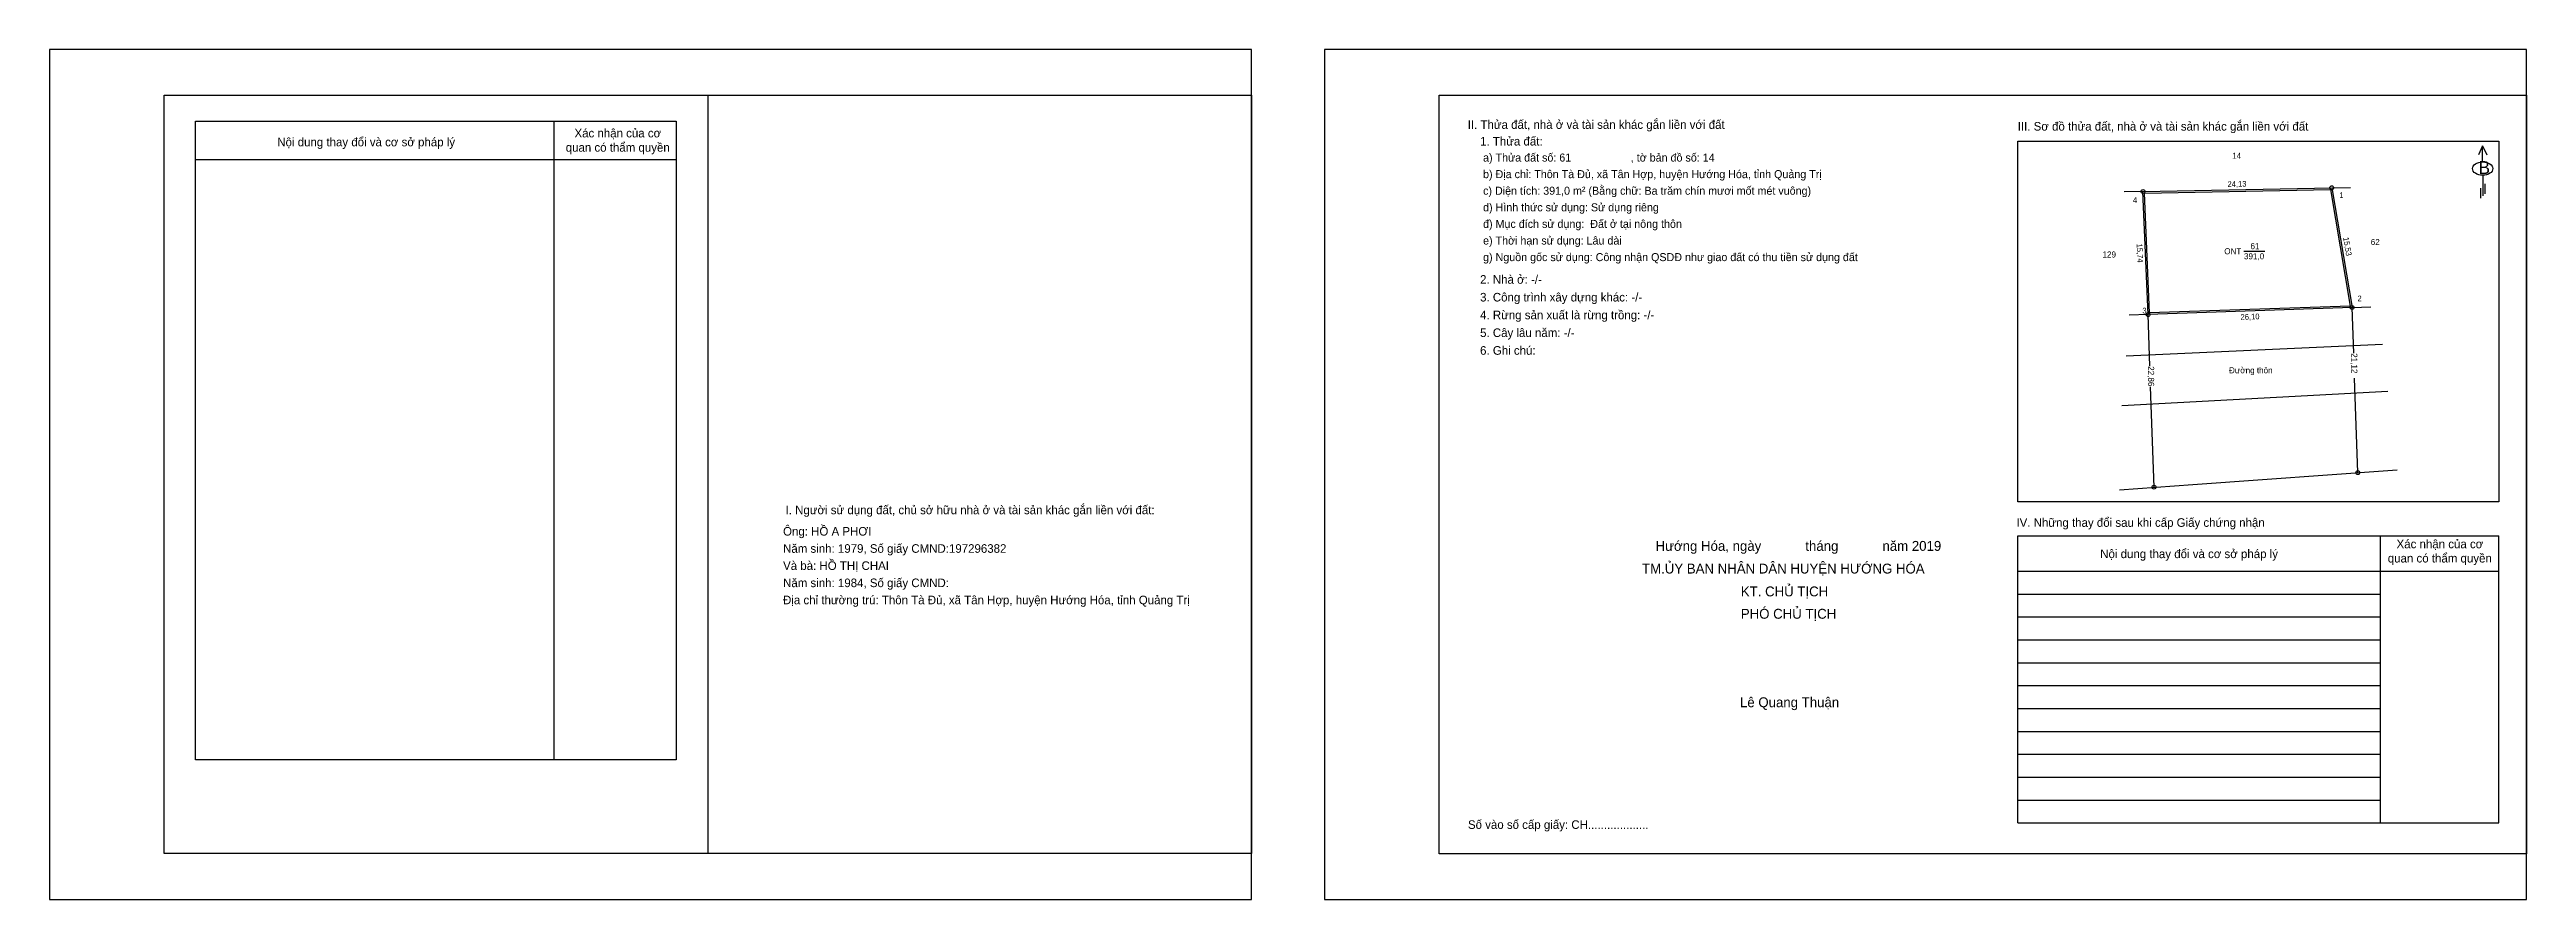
# Model space of a CAD drawing. Extents: x 553542 to 553858, y 1840375 to 1840483.
import ezdxf

# ---------------------------------------------------------------- set-up
doc = ezdxf.new("R2010")
doc.units = 0
for name, color, linetype in [('CanhThua', 7, 'Continuous'), ('ChieuDaiCanhThua', 7, 'Continuous'), ('Khung', 7, 'Continuous'), ('KhungInTrang1', 7, 'Continuous'), ('KhungInTrang2', 7, 'Continuous'), ('Level 1', 7, 'Continuous'), ('Level 2', 7, 'Continuous'), ('Level 22', 7, 'Continuous'), ('Level 23', 7, 'Continuous'), ('MocDinhThua', 7, 'Continuous'), ('NhanDiaChinhThua', 7, 'Continuous'), ('NhanTuCan', 7, 'Continuous'), ('ON', 7, 'Continuous'), ('RauThua', 7, 'Continuous'), ('SoHieuDinhThua', 7, 'Continuous'), ('Template', 7, 'Continuous'), ('ThongTin', 7, 'Continuous')]:
    doc.layers.add(name, color=color, linetype=linetype)

msp = doc.modelspace()

# ---------------------------------------------------------------- linework, layer by layer
at = {"layer": 'CanhThua'}
for p, q in [((553809.18, 1840465.07), (553833.31, 1840465.55)), ((553833.31, 1840465.55), (553835.91, 1840450.24)), ((553809.83, 1840449.34), (553809.18, 1840465.07)), ((553835.91, 1840450.24), (553809.83, 1840449.34))]:
    msp.add_line(p, q, dxfattribs=at)
at = {"layer": 'Khung'}
for p, q in [((553719.18, 1840477.37), (553858.21, 1840477.37)), ((553719.18, 1840380.41), (553719.18, 1840477.37)), ((553793.19, 1840425.38), (553793.19, 1840471.52)), ((553793.19, 1840471.52), (553854.66, 1840471.52)), ((553854.66, 1840471.52), (553854.66, 1840425.38)), ((553854.66, 1840425.38), (553793.19, 1840425.38))]:
    msp.add_line(p, q, dxfattribs=at)
msp.add_lwpolyline([(553695.18, 1840380.42), (553556.15, 1840380.42), (553556.15, 1840477.37), (553695.18, 1840477.37)], close=True, dxfattribs=at)
for points in [[(553625.66, 1840477.37), (553625.66, 1840380.42)], [(553858.21, 1840477.37), (553858.21, 1840380.41), (553719.18, 1840380.41)]]:
    msp.add_lwpolyline(points, dxfattribs=at)
at = {"layer": 'KhungInTrang1'}
msp.add_lwpolyline([(553541.51, 1840483.22), (553541.51, 1840374.56), (553695.18, 1840374.56), (553695.18, 1840483.22)], close=True, dxfattribs=at)
at = {"layer": 'KhungInTrang2'}
msp.add_lwpolyline([(553704.54, 1840483.22), (553704.54, 1840374.56), (553858.21, 1840374.56), (553858.21, 1840483.22)], close=True, dxfattribs=at)
at = {"layer": 'Level 1'}
for p, q in [((553836.12, 1840444.4), (553835.92, 1840450.24)), ((553810.06, 1840442.74), (553809.83, 1840449.34)), ((553810.59, 1840427.27), (553810.15, 1840440.08)), ((553836.65, 1840429.13), (553836.23, 1840441.21))]:
    msp.add_line(p, q, dxfattribs=at)
at = {"layer": 'Level 2'}
msp.add_lwpolyline([(553835.67, 1840450.43), (553810.02, 1840449.55), (553809.39, 1840464.87), (553833.14, 1840465.35)], close=True, dxfattribs=at)
at = {"layer": 'Level 22'}
for points in [[(553807.02, 1840444.07), (553839.81, 1840445.57)], [(553806.46, 1840437.71), (553840.5, 1840439.55)]]:
    msp.add_lwpolyline(points, dxfattribs=at)
at = {"layer": 'Level 23'}
msp.add_line((553815.54, 1840427.62), (553841.69, 1840429.49), dxfattribs=at)
msp.add_lwpolyline([(553806.16, 1840426.95), (553815.54, 1840427.62)], dxfattribs=at)
at = {"layer": 'MocDinhThua'}
for centre in [(553809.18, 1840465.07), (553833.31, 1840465.55), (553809.83, 1840449.34), (553835.91, 1840450.24), (553810.59, 1840427.27), (553836.65, 1840429.13)]:
    msp.add_circle(centre, 0.25, dxfattribs=at)
at = {"layer": 'NhanDiaChinhThua'}
msp.add_line((553822.09, 1840457.44), (553824.75, 1840457.44), dxfattribs=at)
at = {"layer": 'ON'}
for p, q in [((553560.17, 1840474.07), (553621.64, 1840474.07)), ((553560.17, 1840392.41), (553560.17, 1840474.07)), ((553621.64, 1840474.07), (553621.64, 1840392.41)), ((553560.17, 1840469.18), (553621.64, 1840469.18)), ((553793.19, 1840421.05), (553854.66, 1840421.05)), ((553839.49, 1840421.05), (553839.49, 1840384.35)), ((553793.19, 1840416.53), (553854.66, 1840416.53)), ((553793.19, 1840413.61), (553839.49, 1840413.61)), ((553793.19, 1840410.68), (553839.49, 1840410.68)), ((553793.19, 1840407.75), (553839.49, 1840407.75)), ((553793.19, 1840404.83), (553839.49, 1840404.83)), ((553793.19, 1840401.9), (553839.49, 1840401.9)), ((553793.19, 1840398.97), (553839.49, 1840398.97)), ((553793.19, 1840396.04), (553839.49, 1840396.04)), ((553793.19, 1840393.12), (553839.49, 1840393.12)), ((553793.19, 1840390.19), (553839.49, 1840390.19)), ((553793.19, 1840387.26), (553839.49, 1840387.26))]:
    msp.add_line(p, q, dxfattribs=at)
for points in [[(553606.01, 1840474.07), (553606.01, 1840392.41)], [(553793.19, 1840384.35), (553793.19, 1840421.05)], [(553854.66, 1840384.35), (553854.66, 1840421.05)], [(553621.64, 1840392.41), (553560.17, 1840392.41)]]:
    msp.add_lwpolyline(points, dxfattribs=at)
at = {"layer": 'RauThua'}
for p, q in [((553833.31, 1840465.55), (553835.73, 1840465.6)), ((553809.18, 1840465.07), (553806.76, 1840465.02)), ((553835.91, 1840450.24), (553838.33, 1840450.32)), ((553809.83, 1840449.34), (553807.41, 1840449.26))]:
    msp.add_line(p, q, dxfattribs=at)
at = {"layer": 'Template'}
for p, q in [((553852.6, 1840470.93), (553852.06, 1840469.77)), ((553852.6, 1840468.86), (553852.6, 1840470.93)), ((553852.6, 1840470.93), (553853.13, 1840469.77)), ((553852.33, 1840465.51), (553852.33, 1840464.24)), ((553852.61, 1840467.15), (553852.61, 1840464.54)), ((553852.9, 1840466.06), (553852.9, 1840464.78)), ((553793.19, 1840384.35), (553854.66, 1840384.35))]:
    msp.add_line(p, q, dxfattribs=at)
msp.add_ellipse((553852.61, 1840468), major_axis=(1.3, 0), ratio=0.655849, dxfattribs=at)

# ---------------------------------------------------------------- texts
at = {"layer": 'ChieuDaiCanhThua'}
for s, rotation, p in [('24,13', 1.1396, (553819.99, 1840465.65)), ('15,53', 279.6382, (553834.76, 1840459.18)), ('15,74', 272.3662, (553808.37, 1840458.4)), ('26,10', 1.9764, (553821.66, 1840448.66))]:
    msp.add_text(s, height=0.726, rotation=rotation, dxfattribs=at).set_placement(p)
at = {"layer": 'NhanDiaChinhThua'}
for s, p in [('ONT', (553819.57, 1840457.05)), ('391,0', (553822.09, 1840456.41)), ('61', (553822.92, 1840457.7))]:
    msp.add_text(s, height=0.774, dxfattribs=at).set_placement(p)
at = {"layer": 'NhanTuCan'}
for s, p in [('14', (553820.58, 1840469.25)), ('62', (553838.3, 1840458.23)), ('129', (553804, 1840456.63)), ('Đường thôn', (553820.18, 1840441.83))]:
    msp.add_text(s, height=0.774, dxfattribs=at).set_placement(p)
for s, p in [('21,12', (553835.82, 1840444.4)), ('22,86', (553809.83, 1840442.74))]:
    msp.add_text(s, height=0.774, rotation=270, dxfattribs=at).set_placement(p)
at = {"layer": 'ON'}
for s, height, p in [('Nội dung thay đổi và cơ sở pháp lý', 1.0976, (553570.63, 1840470.85)), ('Xác nhận của cơ ', 1.0976, (553608.63, 1840471.99)), ('quan có thẩm quyền', 1.0976, (553607.51, 1840470.16)), ('I. Người sử dụng đất, chủ sở hữu nhà ở và tài sản khác gắn liền với đất:', 1.0976, (553635.62, 1840423.81)), ('IV. Những thay đổi sau khi cấp Giấy chứng nhận', 1.0976, (553793, 1840422.2)), ('Nội dung thay đổi và cơ sở pháp lý', 1.0976, (553803.71, 1840418.2)), ('quan có thẩm quyền', 1.0976, (553840.48, 1840417.64)), ('Xác nhận của cơ ', 1.0976, (553841.6, 1840419.46)), ('Lê Quang Thuận', 1.2636, (553757.65, 1840399.14))]:
    msp.add_text(s, height=height, dxfattribs=at).set_placement(p)
at = {"layer": 'SoHieuDinhThua'}
for s, p in [('4', (553807.89, 1840463.61)), ('1', (553834.28, 1840464.23)), ('3', (553809.1, 1840449.48)), ('2', (553836.6, 1840451.04))]:
    msp.add_text(s, height=0.726, dxfattribs=at).set_placement(p)
at = {"layer": 'Template'}
for s, height, p in [('II. Thửa đất, nhà ở và tài sản khác gắn liền với đất', 1.0976, (553722.84, 1840473.08)), ('III. Sơ đồ thửa đất, nhà ở và tài sản khác gắn liền với đất', 1.0976, (553793.16, 1840472.86)), ('B', 1.65, (553852.08, 1840467.31)), ('TM.ỦY BAN NHÂN DÂN HUYỆN HƯỚNG HÓA', 1.2636, (553745.13, 1840416.23)), ('Hướng Hóa, ngày            tháng            năm 2019', 1.2636, (553746.86, 1840419.13)), ('KT. CHỦ TỊCH', 1.2636, (553757.76, 1840413.31)), ('PHÓ CHỦ TỊCH', 1.2636, (553757.76, 1840410.45)), ('Số vào sổ cấp giấy: CH...................', 1.0976, (553722.87, 1840383.58))]:
    msp.add_text(s, height=height, dxfattribs=at).set_placement(p)
at = {"layer": 'ThongTin'}
for s, height, p in [('1. Thửa đất: ', 1.0976, (553724.42, 1840470.95)), (' a) Thửa đất số: 61                    , tờ bản đồ số: 14', 1.0245, (553724.42, 1840468.9)), (' c) Diện tích: 391,0 m² (Bằng chữ: Ba trăm chín mươi mốt mét vuông)', 1.0245, (553724.42, 1840464.66)), (' b) Địa chỉ: Thôn Tà Đủ, xã Tân Hợp, huyện Hướng Hóa, tỉnh Quảng Trị', 1.0245, (553724.42, 1840466.78)), (' d) Hình thức sử dụng: Sử dụng riêng', 1.0245, (553724.42, 1840462.54)), (' đ) Mục đích sử dụng:  Đất ở tại nông thôn', 1.0245, (553724.42, 1840460.42)), (' e) Thời hạn sử dụng: Lâu dài', 1.0245, (553724.42, 1840458.29)), (' g) Nguồn gốc sử dụng: Công nhận QSDĐ như giao đất có thu tiền sử dụng đất', 1.0245, (553724.42, 1840456.17)), ('2. Nhà ở: -/-', 1.0976, (553724.42, 1840453.28)), ('4. Rừng sản xuất là rừng trồng: -/-', 1.0976, (553724.42, 1840448.74)), ('3. Công trình xây dựng khác: -/-', 1.0976, (553724.42, 1840451.01)), ('5. Cây lâu năm: -/-', 1.0976, (553724.42, 1840446.47)), ('6. Ghi chú:', 1.0976, (553724.42, 1840444.2)), ('Ông: HỒ A PHƠI', 1.0976, (553635.3, 1840421.08)), ('Và bà: HỒ THỊ CHAI', 1.0976, (553635.3, 1840416.69)), ('Năm sinh: 1979, Số giấy CMND:197296382', 1.0976, (553635.3, 1840418.88)), ('Năm sinh: 1984, Số giấy CMND:', 1.0976, (553635.3, 1840414.49)), ('Địa chỉ thường trú: Thôn Tà Đủ, xã Tân Hợp, huyện Hướng Hóa, tỉnh Quảng Trị', 1.0976, (553635.3, 1840412.3))]:
    msp.add_text(s, height=height, dxfattribs=at).set_placement(p)

doc.saveas('drawing.dxf')
